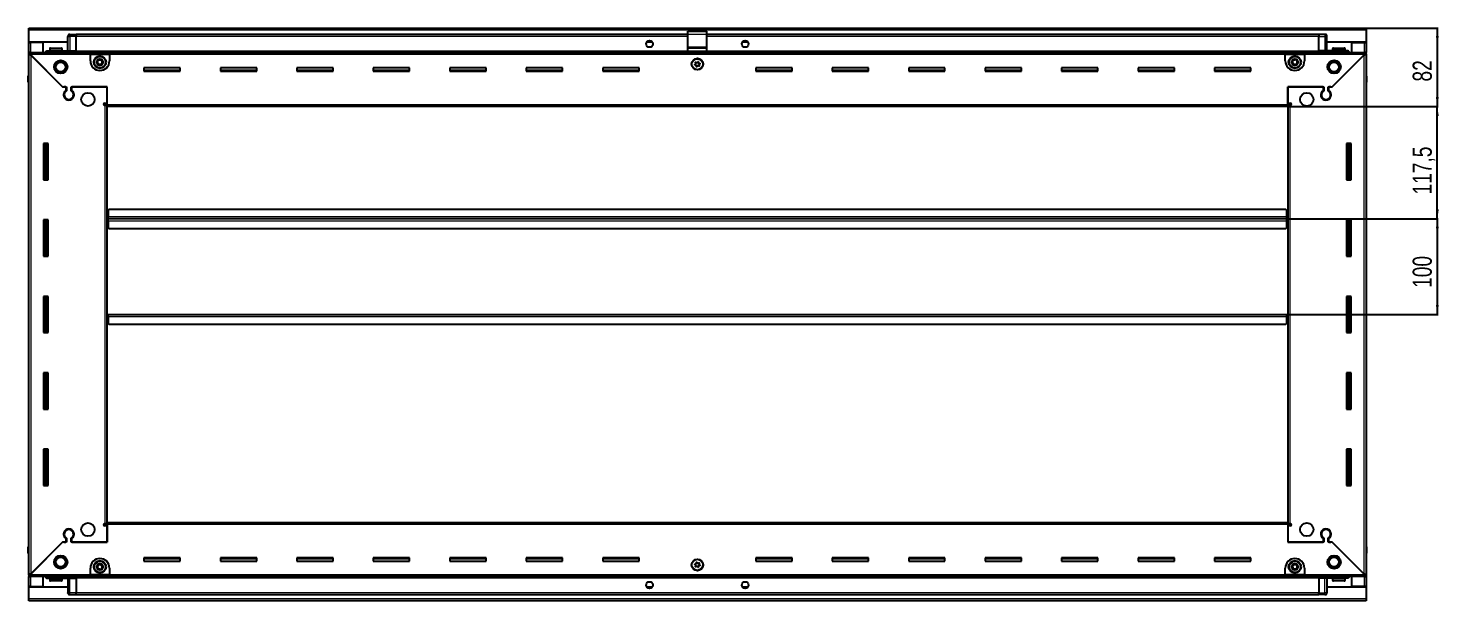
# Model space of a CAD drawing. Header units: millimetres. Extents: x 1256 to 6817, y -1275 to 1911.
# Drawn here: x 5342 to 6817, y 1148 to 1747 of the extents above; entities that cross this region are included whole.
import ezdxf

# ---------------------------------------------------------------- set-up
doc = ezdxf.new("R2010")
doc.units = ezdxf.units.MM
doc.layers.add('FORMAT', color=7, linetype='Continuous')
doc.styles.add('SLDTEXTSTYLE0', font='TXT', dxfattribs={"width": 0.75})
doc.dimstyles.new('SLDDIMSTYLE0', dxfattribs={"dimtxt": 20, "dimasz": 10, "dimexe": 0, "dimexo": 0.0625, "dimgap": 5, "dimtad": 2, "dimdec": 1, "dimrnd": 1e-09, "dimzin": 12, "dimdsep": 46, "dimtxsty": 'SLDTEXTSTYLE0', "dimsah": 1, "dimcen": 0.09, "dimadec": 0, "dimazin": 3, "dimtfac": 1, "dimtofl": 0, "dimtmove": 0, "dimatfit": 3, "dimfxl": 0, "dimfrac": 2, "dimtolj": 1, "dimtzin": 12, "dimarcsym": 0})

# ---------------------------------------------------------------- blocks, each defined once
blk = doc.blocks.new('_D_6')
at = {"layer": 'FORMAT'}
for p, q in [((6741.2, 1746.6), (6816.7, 1746.6)), ((6815.7, 1746.6), (6815.7, 1664.6)), ((6659.2, 1664.6), (6816.7, 1664.6))]:
    blk.add_line(p, q, dxfattribs=at)
for points in [[(6815.7, 1746.6), (6814.2, 1736.6), (6817.2, 1736.6)], [(6815.7, 1664.6), (6817.2, 1674.6), (6814.2, 1674.6)]]:
    blk.add_solid(points, dxfattribs=at)
at = {"layer": 'FORMAT', "insert": (6789.9, 1690.8), "char_height": 20, "attachment_point": 1, "rotation": 90, "style": 'SLDTEXTSTYLE0'}
blk.add_mtext('82', dxfattribs=at)
blk = doc.blocks.new('_D_7')
at = {"layer": 'FORMAT'}
for p, q in [((6659.2, 1664.6), (6816.7, 1664.6)), ((6815.7, 1547.1), (6815.7, 1664.6)), ((6658.2, 1547.1), (6816.7, 1547.1))]:
    blk.add_line(p, q, dxfattribs=at)
for points in [[(6815.7, 1664.6), (6814.2, 1654.6), (6817.2, 1654.6)], [(6815.7, 1547.1), (6817.2, 1557.1), (6814.2, 1557.1)]]:
    blk.add_solid(points, dxfattribs=at)
at = {"layer": 'FORMAT', "insert": (6789.9, 1572.6), "char_height": 20, "attachment_point": 1, "rotation": 90, "style": 'SLDTEXTSTYLE0'}
blk.add_mtext('117,5', dxfattribs=at)
blk = doc.blocks.new('_D_8')
at = {"layer": 'FORMAT'}
for p, q in [((6658.2, 1547.1), (6816.7, 1547.1)), ((6815.7, 1547.1), (6815.7, 1447.1)), ((6658.2, 1447.1), (6816.7, 1447.1))]:
    blk.add_line(p, q, dxfattribs=at)
for points in [[(6815.7, 1547.1), (6814.2, 1537.1), (6817.2, 1537.1)], [(6815.7, 1447.1), (6817.2, 1457.1), (6814.2, 1457.1)]]:
    blk.add_solid(points, dxfattribs=at)
at = {"layer": 'FORMAT', "insert": (6789.9, 1474.9), "char_height": 20, "attachment_point": 1, "rotation": 90, "style": 'SLDTEXTSTYLE0'}
blk.add_mtext('100', dxfattribs=at)

msp = doc.modelspace()

# ---------------------------------------------------------------- linework, layer by layer
at = {"color": 7, "linetype": 'Continuous', "lineweight": 25}
for p, q in [((5342.2, 1746.6), (6741.2, 1746.6)), ((5342.2, 1744.5), (5342.2, 1746.6)), ((5342.2, 1732.1), (5342.2, 1744.5)), ((6031.7, 1743.6), (6051.7, 1743.6)), ((6031.7, 1740.34), (6031.7, 1743.6)), ((6051.7, 1740.34), (6051.7, 1743.6)), ((6741.2, 1746.6), (6741.2, 1744.5)), ((6741.2, 1744.5), (6741.2, 1732.1)), ((5383.2, 1732.1), (5342.2, 1732.1)), ((5342.2, 1731.6), (5342.2, 1732.1)), ((5342.2, 1731.6), (5344.3, 1731.6)), ((5342.2, 1721.35), (5342.2, 1731.6)), ((5343.7, 1731.6), (5343.7, 1732.1)), ((5357.2, 1731.6), (5344.3, 1731.6)), ((5357.2, 1721.35), (5357.2, 1731.6)), ((5383.2, 1723.1), (5383.2, 1738.1)), ((5383.87, 1739.6), (5383.87, 1739.6)), ((5385.2, 1740.1), (5391.7, 1740.1)), ((5385.2, 1740.1), (5391.7, 1740.1)), ((5391.7, 1740.1), (5391.7, 1740.1)), ((5391.7, 1740.1), (5391.7, 1740.1)), ((5391.7, 1740.1), (5391.7, 1738.1)), ((6031.7, 1739.95), (5391.7, 1739.95)), ((5391.7, 1723.1), (5391.7, 1738.1)), ((5994.57, 1732.1), (5988.82, 1732.1)), ((6031.7, 1727.19), (6031.7, 1740.34)), ((6031.7, 1726.1), (6031.7, 1727.19)), ((6051.7, 1727.19), (6051.7, 1740.34)), ((6691.7, 1739.95), (6051.7, 1739.95)), ((6051.7, 1726.1), (6051.7, 1727.19)), ((6094.57, 1732.1), (6088.82, 1732.1)), ((6691.7, 1740.1), (6691.7, 1740.1)), ((6698.2, 1740.1), (6691.7, 1740.1)), ((6698.2, 1740.1), (6691.7, 1740.1)), ((6691.7, 1740.1), (6691.7, 1738.1)), ((6691.7, 1723.1), (6691.7, 1738.1)), ((6700.2, 1738.1), (6700.2, 1738.1)), ((6700.2, 1723.1), (6700.2, 1738.1)), ((6741.2, 1732.1), (6700.2, 1732.1)), ((6726.2, 1721.35), (6726.2, 1731.6)), ((6726.2, 1731.6), (6739.1, 1731.6)), ((6739.1, 1731.6), (6741.2, 1731.6)), ((6739.7, 1731.6), (6739.7, 1732.1)), ((6741.2, 1731.6), (6741.2, 1732.1)), ((6741.2, 1731.6), (6741.2, 1721.35)), ((5342.2, 1719.85), (5342.2, 1721.35)), ((5342.2, 1721.35), (5343.2, 1721.35)), ((5342.2, 1719.35), (5342.2, 1719.85)), ((5342.2, 1719.85), (5343.2, 1719.85)), ((5342.2, 1174.85), (5342.2, 1719.35)), ((5343.7, 1719.35), (5342.2, 1719.35)), ((5343.2, 1719.85), (5343.2, 1721.35)), ((5343.2, 1721.35), (5406.7, 1721.35)), ((5343.8, 1719.25), (5377.7, 1685.35)), ((5378.4, 1684.65), (5344.3, 1718.75)), ((5362.7, 1723.1), (5391.7, 1723.1)), ((5364.2, 1725), (5364.2, 1723.1)), ((5365, 1725.8), (5376.4, 1725.8)), ((5377.2, 1723.1), (5377.2, 1725)), ((5391.62, 1721.35), (5391.7, 1723.07)), ((5391.7, 1723.1), (5391.7, 1722.6)), ((5391.7, 1721.95), (6691.7, 1721.95)), ((5406.7, 1719.25), (5406.7, 1721.35)), ((5406.7, 1721.35), (5426.7, 1721.35)), ((5406.7, 1719.85), (5426.7, 1719.85)), ((5406.7, 1712.35), (5406.7, 1719.25)), ((5426.7, 1721.35), (5426.7, 1719.25)), ((5426.7, 1721.35), (6656.7, 1721.35)), ((5426.7, 1719.25), (5426.7, 1712.35)), ((6031.7, 1726.1), (6051.7, 1726.1)), ((6031.7, 1722.6), (6031.7, 1726.1)), ((6031.7, 1722.6), (6051.7, 1722.6)), ((6035.7, 1722.6), (6035.7, 1721.95)), ((6038.2, 1721.95), (6038.2, 1722.6)), ((6045.2, 1721.95), (6045.2, 1722.6)), ((6047.7, 1721.95), (6047.7, 1722.6)), ((6051.7, 1722.6), (6051.7, 1726.1)), ((6656.7, 1719.25), (6656.7, 1721.35)), ((6656.7, 1721.35), (6676.7, 1721.35)), ((6656.7, 1719.85), (6676.7, 1719.85)), ((6656.7, 1712.35), (6656.7, 1719.25)), ((6676.7, 1721.35), (6740.2, 1721.35)), ((6676.7, 1721.35), (6676.7, 1719.25)), ((6676.7, 1719.25), (6676.7, 1712.35)), ((6691.7, 1723.1), (6691.7, 1722.6)), ((6720.7, 1723.1), (6691.7, 1723.1)), ((6691.7, 1723.07), (6691.77, 1721.35)), ((6739.1, 1718.75), (6705, 1684.65)), ((6705.7, 1685.35), (6739.6, 1719.25)), ((6706.2, 1725), (6706.2, 1723.1)), ((6707, 1725.8), (6718.4, 1725.8)), ((6719.2, 1723.1), (6719.2, 1725)), ((6739.7, 1719.35), (6741.2, 1719.35)), ((6740.2, 1719.85), (6740.2, 1721.35)), ((6740.2, 1721.35), (6741.2, 1721.35)), ((6740.2, 1719.85), (6741.2, 1719.85)), ((6741.2, 1719.85), (6741.2, 1721.35)), ((6741.2, 1719.85), (6741.2, 1719.35)), ((6741.2, 1719.35), (6741.2, 1174.85)), ((5500.7, 1705.1), (5462.7, 1705.1)), ((5462.7, 1705.1), (5462.7, 1701.6)), ((5500.7, 1702.35), (5462.7, 1702.35)), ((5462.7, 1701.6), (5500.7, 1701.6)), ((5500.7, 1701.6), (5500.7, 1705.1)), ((5580.7, 1705.1), (5542.7, 1705.1)), ((5542.7, 1705.1), (5542.7, 1701.6)), ((5580.7, 1702.35), (5542.7, 1702.35)), ((5542.7, 1701.6), (5580.7, 1701.6)), ((5580.7, 1701.6), (5580.7, 1705.1)), ((5660.7, 1705.1), (5622.7, 1705.1)), ((5622.7, 1705.1), (5622.7, 1701.6)), ((5660.7, 1702.35), (5622.7, 1702.35)), ((5622.7, 1701.6), (5660.7, 1701.6)), ((5660.7, 1701.6), (5660.7, 1705.1)), ((5740.7, 1705.1), (5702.7, 1705.1)), ((5702.7, 1705.1), (5702.7, 1701.6)), ((5740.7, 1702.35), (5702.7, 1702.35)), ((5702.7, 1701.6), (5740.7, 1701.6)), ((5740.7, 1701.6), (5740.7, 1705.1)), ((5820.7, 1705.1), (5782.7, 1705.1)), ((5782.7, 1705.1), (5782.7, 1701.6)), ((5820.7, 1702.35), (5782.7, 1702.35)), ((5782.7, 1701.6), (5820.7, 1701.6)), ((5820.7, 1701.6), (5820.7, 1705.1)), ((5900.7, 1705.1), (5862.7, 1705.1)), ((5862.7, 1705.1), (5862.7, 1701.6)), ((5900.7, 1702.35), (5862.7, 1702.35)), ((5862.7, 1701.6), (5900.7, 1701.6)), ((5900.7, 1701.6), (5900.7, 1705.1)), ((5980.7, 1705.1), (5942.7, 1705.1)), ((5942.7, 1705.1), (5942.7, 1701.6)), ((5980.7, 1702.35), (5942.7, 1702.35)), ((5942.7, 1701.6), (5980.7, 1701.6)), ((5980.7, 1701.6), (5980.7, 1705.1)), ((6140.7, 1705.1), (6102.7, 1705.1)), ((6102.7, 1705.1), (6102.7, 1701.6)), ((6140.7, 1702.35), (6102.7, 1702.35)), ((6102.7, 1701.6), (6140.7, 1701.6)), ((6140.7, 1701.6), (6140.7, 1705.1)), ((6220.7, 1705.1), (6182.7, 1705.1)), ((6182.7, 1705.1), (6182.7, 1701.6)), ((6220.7, 1702.35), (6182.7, 1702.35)), ((6182.7, 1701.6), (6220.7, 1701.6)), ((6220.7, 1701.6), (6220.7, 1705.1)), ((6300.7, 1705.1), (6262.7, 1705.1)), ((6262.7, 1705.1), (6262.7, 1701.6)), ((6300.7, 1702.35), (6262.7, 1702.35)), ((6262.7, 1701.6), (6300.7, 1701.6)), ((6300.7, 1701.6), (6300.7, 1705.1)), ((6380.7, 1705.1), (6342.7, 1705.1)), ((6342.7, 1705.1), (6342.7, 1701.6)), ((6380.7, 1702.35), (6342.7, 1702.35)), ((6342.7, 1701.6), (6380.7, 1701.6)), ((6380.7, 1701.6), (6380.7, 1705.1)), ((6460.7, 1705.1), (6422.7, 1705.1)), ((6422.7, 1705.1), (6422.7, 1701.6)), ((6460.7, 1702.35), (6422.7, 1702.35)), ((6422.7, 1701.6), (6460.7, 1701.6)), ((6460.7, 1701.6), (6460.7, 1705.1)), ((6540.7, 1705.1), (6502.7, 1705.1)), ((6502.7, 1705.1), (6502.7, 1701.6)), ((6540.7, 1702.35), (6502.7, 1702.35)), ((6502.7, 1701.6), (6540.7, 1701.6)), ((6540.7, 1701.6), (6540.7, 1705.1)), ((6620.7, 1705.1), (6582.7, 1705.1)), ((6582.7, 1705.1), (6582.7, 1701.6)), ((6620.7, 1702.35), (6582.7, 1702.35)), ((6582.7, 1701.6), (6620.7, 1701.6)), ((6620.7, 1701.6), (6620.7, 1705.1)), ((6741.2, 1697.93), (6741.2, 1697.93)), ((5341.7, 1696.6), (5341.7, 1690.1)), ((5341.7, 1690.1), (5341.7, 1696.6)), ((5341.7, 1690.1), (5341.7, 1690.1)), ((5342.2, 1690.1), (5341.7, 1690.1)), ((5341.85, 1690.1), (5341.85, 1204.1)), ((5377.7, 1685.35), (5381.9, 1685.35)), ((5379.1, 1685.35), (5378.4, 1684.65)), ((5381.2, 1685.35), (5379.1, 1685.35)), ((5381.2, 1685.35), (5381.2, 1681.46)), ((5381.9, 1685.35), (5381.9, 1681.07)), ((5386.5, 1685.35), (5424.2, 1685.35)), ((5386.5, 1681.07), (5386.5, 1685.35)), ((5387.2, 1681.46), (5387.2, 1685.35)), ((5424.2, 1685.35), (5387.2, 1685.35)), ((5424.2, 1666.7), (5424.2, 1685.35)), ((5424.2, 1668.1), (5424.2, 1685.35)), ((6659.2, 1685.35), (6696.9, 1685.35)), ((6659.2, 1666.7), (6659.2, 1685.35)), ((6659.2, 1685.35), (6659.2, 1668.1)), ((6696.2, 1685.35), (6659.2, 1685.35)), ((6696.2, 1685.35), (6696.2, 1681.46)), ((6696.9, 1685.35), (6696.9, 1681.07)), ((6701.5, 1685.35), (6705.7, 1685.35)), ((6701.5, 1681.07), (6701.5, 1685.35)), ((6704.3, 1685.35), (6702.2, 1685.35)), ((6702.2, 1681.46), (6702.2, 1685.35)), ((6705, 1684.65), (6704.3, 1685.35)), ((6741.2, 1690.1), (6741.7, 1690.1)), ((6741.55, 1204.1), (6741.55, 1690.1)), ((6741.7, 1696.6), (6741.7, 1690.1)), ((6741.7, 1690.1), (6741.7, 1696.6)), ((6741.7, 1690.1), (6741.7, 1690.1)), ((6741.7, 1690.1), (6741.7, 1690.1)), ((5382.2, 1672.49), (5382.2, 1671.73)), ((5421.35, 1668.1), (5424.2, 1668.1)), ((6659.2, 1668.1), (6662.05, 1668.1)), ((6701.2, 1672.49), (6701.2, 1671.73)), ((5422.1, 1666.1), (5421.35, 1666.1)), ((5422.1, 1666.1), (5424.2, 1666.1)), ((5424.2, 1667.1), (5422.2, 1667.1)), ((5422.2, 1667.1), (5422.2, 1666.1)), ((5424.2, 1664.6), (5424.2, 1666.7)), ((6659.2, 1664.6), (5424.2, 1664.6)), ((5424.2, 1229.6), (5424.2, 1664.6)), ((6661.2, 1667.1), (6659.2, 1667.1)), ((6659.2, 1666.7), (6659.2, 1664.6)), ((6659.2, 1666.1), (6661.3, 1666.1)), ((6659.2, 1664.6), (6659.2, 1229.6)), ((6661.2, 1666.1), (6661.2, 1667.1)), ((6662.05, 1666.1), (6661.3, 1666.1)), ((5362.7, 1626.1), (5357.7, 1626.1)), ((5357.7, 1626.1), (5357.7, 1588.1)), ((5359.85, 1588.1), (5359.85, 1626.1)), ((5361.64, 1588.1), (5361.64, 1626.1)), ((5361.67, 1588.1), (5361.67, 1626.1)), ((5362.7, 1588.1), (5362.7, 1626.1)), ((6720.7, 1626.1), (6720.7, 1588.1)), ((6725.7, 1626.1), (6720.7, 1626.1)), ((6721.72, 1626.1), (6721.72, 1588.1)), ((6721.75, 1626.1), (6721.75, 1588.1)), ((6723.55, 1626.1), (6723.55, 1588.1)), ((6725.7, 1588.1), (6725.7, 1626.1)), ((5357.7, 1588.1), (5362.7, 1588.1)), ((6720.7, 1588.1), (6725.7, 1588.1)), ((5425.2, 1549.95), (5424.95, 1549.95)), ((5424.95, 1549.95), (5424.95, 1547.1)), ((5426.2, 1557.1), (5425.2, 1556.1)), ((5425.2, 1556.1), (5425.2, 1549.2)), ((6657.2, 1557.1), (5426.2, 1557.1)), ((6658.2, 1556.1), (6657.2, 1557.1)), ((6658.2, 1549.2), (6658.2, 1556.1)), ((6658.45, 1549.95), (6658.2, 1549.95)), ((6658.45, 1547.1), (6658.45, 1549.95)), ((5362.7, 1546.1), (5357.7, 1546.1)), ((5357.7, 1546.1), (5357.7, 1508.1)), ((5359.85, 1508.1), (5359.85, 1546.1)), ((5361.64, 1508.1), (5361.64, 1546.1)), ((5361.67, 1508.1), (5361.67, 1546.1)), ((5362.7, 1508.1), (5362.7, 1546.1)), ((5424.95, 1547.1), (5424.2, 1547.1)), ((5424.95, 1547.1), (5424.95, 1544.25)), ((5424.95, 1544.25), (5425.2, 1544.25)), ((5425.2, 1547.1), (5425.2, 1549.2)), ((5425.2, 1545), (5425.2, 1547.1)), ((6658.2, 1547.1), (5425.2, 1547.1)), ((5425.2, 1545), (5425.2, 1538.1)), ((5425.2, 1538.1), (5426.2, 1537.1)), ((5426.2, 1537.1), (6657.2, 1537.1)), ((6657.2, 1537.1), (6658.2, 1538.1)), ((6658.2, 1549.2), (6658.2, 1547.1)), ((6658.2, 1547.1), (6658.2, 1545)), ((6658.2, 1538.1), (6658.2, 1545)), ((6658.2, 1544.25), (6658.45, 1544.25)), ((6658.45, 1544.25), (6658.45, 1547.1)), ((6659.2, 1547.1), (6658.45, 1547.1)), ((6720.7, 1546.1), (6720.7, 1508.1)), ((6725.7, 1546.1), (6720.7, 1546.1)), ((6721.72, 1546.1), (6721.72, 1508.1)), ((6721.75, 1546.1), (6721.75, 1508.1)), ((6723.55, 1546.1), (6723.55, 1508.1)), ((6725.7, 1508.1), (6725.7, 1546.1)), ((5357.7, 1508.1), (5362.7, 1508.1)), ((6720.7, 1508.1), (6725.7, 1508.1)), ((5362.7, 1466.1), (5357.7, 1466.1)), ((5357.7, 1466.1), (5357.7, 1428.1)), ((5359.85, 1428.1), (5359.85, 1466.1)), ((5361.64, 1428.1), (5361.64, 1466.1)), ((5361.67, 1428.1), (5361.67, 1466.1)), ((5362.7, 1428.1), (5362.7, 1466.1)), ((6720.7, 1466.1), (6720.7, 1428.1)), ((6725.7, 1466.1), (6720.7, 1466.1)), ((6721.72, 1466.1), (6721.72, 1428.1)), ((6721.75, 1466.1), (6721.75, 1428.1)), ((6723.55, 1466.1), (6723.55, 1428.1)), ((6725.7, 1428.1), (6725.7, 1466.1)), ((5424.2, 1447.1), (5424.95, 1447.1)), ((5424.95, 1447.1), (5424.95, 1444.25)), ((5425.2, 1445), (5425.2, 1447.1)), ((5425.2, 1447.1), (6658.2, 1447.1)), ((6658.2, 1447.1), (6658.2, 1445)), ((6658.45, 1444.25), (6658.45, 1447.1)), ((6658.45, 1447.1), (6659.2, 1447.1)), ((5424.95, 1444.25), (5425.2, 1444.25)), ((5425.2, 1445), (5425.2, 1438.1)), ((5425.2, 1438.1), (5426.2, 1437.1)), ((5426.2, 1437.1), (6657.2, 1437.1)), ((6657.2, 1437.1), (6658.2, 1438.1)), ((6658.2, 1438.1), (6658.2, 1445)), ((6658.2, 1444.25), (6658.45, 1444.25)), ((5357.7, 1428.1), (5362.7, 1428.1)), ((6720.7, 1428.1), (6725.7, 1428.1)), ((5362.7, 1386.1), (5357.7, 1386.1)), ((5357.7, 1386.1), (5357.7, 1348.1)), ((5359.85, 1348.1), (5359.85, 1386.1)), ((5361.64, 1348.1), (5361.64, 1386.1)), ((5361.67, 1348.1), (5361.67, 1386.1)), ((5362.7, 1348.1), (5362.7, 1386.1)), ((6720.7, 1386.1), (6720.7, 1348.1)), ((6725.7, 1386.1), (6720.7, 1386.1)), ((6721.72, 1386.1), (6721.72, 1348.1)), ((6721.75, 1386.1), (6721.75, 1348.1)), ((6723.55, 1386.1), (6723.55, 1348.1)), ((6725.7, 1348.1), (6725.7, 1386.1)), ((5357.7, 1348.1), (5362.7, 1348.1)), ((6720.7, 1348.1), (6725.7, 1348.1)), ((5362.7, 1306.1), (5357.7, 1306.1)), ((5357.7, 1306.1), (5357.7, 1268.1)), ((5359.85, 1268.1), (5359.85, 1306.1)), ((5361.64, 1268.1), (5361.64, 1306.1)), ((5361.67, 1268.1), (5361.67, 1306.1)), ((5362.7, 1268.1), (5362.7, 1306.1)), ((6720.7, 1306.1), (6720.7, 1268.1)), ((6725.7, 1306.1), (6720.7, 1306.1)), ((6721.72, 1306.1), (6721.72, 1268.1)), ((6721.75, 1306.1), (6721.75, 1268.1)), ((6723.55, 1306.1), (6723.55, 1268.1)), ((6725.7, 1268.1), (6725.7, 1306.1)), ((5357.7, 1268.1), (5362.7, 1268.1)), ((6720.7, 1268.1), (6725.7, 1268.1)), ((5421.35, 1228.1), (5422.1, 1228.1)), ((5424.2, 1226.1), (5421.35, 1226.1)), ((5424.2, 1228.1), (5422.1, 1228.1)), ((5422.2, 1228.1), (5422.2, 1227.1)), ((5422.2, 1227.1), (5424.2, 1227.1)), ((5424.2, 1227.5), (5424.2, 1229.6)), ((5424.2, 1229.6), (6659.2, 1229.6)), ((5424.2, 1227.5), (5424.2, 1208.85)), ((5424.2, 1208.85), (5424.2, 1226.1)), ((6659.2, 1229.6), (6659.2, 1227.5)), ((6661.3, 1228.1), (6659.2, 1228.1)), ((6659.2, 1227.5), (6659.2, 1208.85)), ((6659.2, 1227.1), (6661.2, 1227.1)), ((6659.2, 1226.1), (6659.2, 1208.85)), ((6662.05, 1226.1), (6659.2, 1226.1)), ((6661.2, 1227.1), (6661.2, 1228.1)), ((6661.3, 1228.1), (6662.05, 1228.1)), ((5381.2, 1212.74), (5381.2, 1208.85)), ((5381.9, 1213.14), (5381.9, 1208.85)), ((5382.2, 1222.48), (5382.2, 1221.72)), ((5386.5, 1208.85), (5386.5, 1213.14)), ((5387.2, 1208.85), (5387.2, 1212.74)), ((6696.2, 1212.74), (6696.2, 1208.85)), ((6696.9, 1213.14), (6696.9, 1208.85)), ((6701.2, 1222.48), (6701.2, 1221.72)), ((6701.5, 1208.85), (6701.5, 1213.14)), ((6702.2, 1208.85), (6702.2, 1212.74)), ((5341.7, 1197.6), (5341.7, 1204.1)), ((5341.7, 1204.1), (5341.7, 1204.1)), ((5341.7, 1204.1), (5341.7, 1204.1)), ((5341.7, 1204.1), (5341.7, 1197.6)), ((5342.2, 1204.1), (5341.7, 1204.1)), ((5342.2, 1196.28), (5342.2, 1196.28)), ((5377.7, 1208.85), (5343.8, 1174.95)), ((5344.3, 1175.45), (5378.4, 1209.55)), ((5381.9, 1208.85), (5377.7, 1208.85)), ((5378.4, 1209.55), (5379.1, 1208.85)), ((5379.1, 1208.85), (5381.2, 1208.85)), ((5424.2, 1208.85), (5386.5, 1208.85)), ((5387.2, 1208.85), (5424.2, 1208.85)), ((6696.9, 1208.85), (6659.2, 1208.85)), ((6659.2, 1208.85), (6696.2, 1208.85)), ((6705.7, 1208.85), (6701.5, 1208.85)), ((6702.2, 1208.85), (6704.3, 1208.85)), ((6704.3, 1208.85), (6705, 1209.55)), ((6705, 1209.55), (6739.1, 1175.45)), ((6739.6, 1174.95), (6705.7, 1208.85)), ((6741.2, 1204.1), (6741.7, 1204.1)), ((6741.7, 1204.1), (6741.7, 1204.1)), ((6741.7, 1197.6), (6741.7, 1204.1)), ((6741.7, 1204.1), (6741.7, 1197.6)), ((5406.7, 1174.95), (5406.7, 1181.85)), ((5426.7, 1181.85), (5426.7, 1174.95)), ((5500.7, 1192.6), (5462.7, 1192.6)), ((5462.7, 1192.6), (5462.7, 1189.1)), ((5462.7, 1191.85), (5500.7, 1191.85)), ((5462.7, 1189.1), (5500.7, 1189.1)), ((5500.7, 1189.1), (5500.7, 1192.6)), ((5580.7, 1192.6), (5542.7, 1192.6)), ((5542.7, 1192.6), (5542.7, 1189.1)), ((5542.7, 1191.85), (5580.7, 1191.85)), ((5542.7, 1189.1), (5580.7, 1189.1)), ((5580.7, 1189.1), (5580.7, 1192.6)), ((5660.7, 1192.6), (5622.7, 1192.6)), ((5622.7, 1192.6), (5622.7, 1189.1)), ((5622.7, 1191.85), (5660.7, 1191.85)), ((5622.7, 1189.1), (5660.7, 1189.1)), ((5660.7, 1189.1), (5660.7, 1192.6)), ((5740.7, 1192.6), (5702.7, 1192.6)), ((5702.7, 1192.6), (5702.7, 1189.1)), ((5702.7, 1191.85), (5740.7, 1191.85)), ((5702.7, 1189.1), (5740.7, 1189.1)), ((5740.7, 1189.1), (5740.7, 1192.6)), ((5820.7, 1192.6), (5782.7, 1192.6)), ((5782.7, 1192.6), (5782.7, 1189.1)), ((5782.7, 1191.85), (5820.7, 1191.85)), ((5782.7, 1189.1), (5820.7, 1189.1)), ((5820.7, 1189.1), (5820.7, 1192.6)), ((5900.7, 1192.6), (5862.7, 1192.6)), ((5862.7, 1192.6), (5862.7, 1189.1)), ((5862.7, 1191.85), (5900.7, 1191.85)), ((5862.7, 1189.1), (5900.7, 1189.1)), ((5900.7, 1189.1), (5900.7, 1192.6)), ((5980.7, 1192.6), (5942.7, 1192.6)), ((5942.7, 1192.6), (5942.7, 1189.1)), ((5942.7, 1191.85), (5980.7, 1191.85)), ((5942.7, 1189.1), (5980.7, 1189.1)), ((5980.7, 1189.1), (5980.7, 1192.6)), ((6140.7, 1192.6), (6102.7, 1192.6)), ((6102.7, 1192.6), (6102.7, 1189.1)), ((6102.7, 1191.85), (6140.7, 1191.85)), ((6102.7, 1189.1), (6140.7, 1189.1)), ((6140.7, 1189.1), (6140.7, 1192.6)), ((6220.7, 1192.6), (6182.7, 1192.6)), ((6182.7, 1192.6), (6182.7, 1189.1)), ((6182.7, 1191.85), (6220.7, 1191.85)), ((6182.7, 1189.1), (6220.7, 1189.1)), ((6220.7, 1189.1), (6220.7, 1192.6)), ((6300.7, 1192.6), (6262.7, 1192.6)), ((6262.7, 1192.6), (6262.7, 1189.1)), ((6262.7, 1191.85), (6300.7, 1191.85)), ((6262.7, 1189.1), (6300.7, 1189.1)), ((6300.7, 1189.1), (6300.7, 1192.6)), ((6380.7, 1192.6), (6342.7, 1192.6)), ((6342.7, 1192.6), (6342.7, 1189.1)), ((6342.7, 1191.85), (6380.7, 1191.85)), ((6342.7, 1189.1), (6380.7, 1189.1)), ((6380.7, 1189.1), (6380.7, 1192.6)), ((6460.7, 1192.6), (6422.7, 1192.6)), ((6422.7, 1192.6), (6422.7, 1189.1)), ((6422.7, 1191.85), (6460.7, 1191.85)), ((6422.7, 1189.1), (6460.7, 1189.1)), ((6460.7, 1189.1), (6460.7, 1192.6)), ((6540.7, 1192.6), (6502.7, 1192.6)), ((6502.7, 1192.6), (6502.7, 1189.1)), ((6502.7, 1191.85), (6540.7, 1191.85)), ((6502.7, 1189.1), (6540.7, 1189.1)), ((6540.7, 1189.1), (6540.7, 1192.6)), ((6620.7, 1192.6), (6582.7, 1192.6)), ((6582.7, 1192.6), (6582.7, 1189.1)), ((6582.7, 1191.85), (6620.7, 1191.85)), ((6582.7, 1189.1), (6620.7, 1189.1)), ((6620.7, 1189.1), (6620.7, 1192.6)), ((6656.7, 1174.95), (6656.7, 1181.85)), ((6676.7, 1181.85), (6676.7, 1174.95)), ((5342.2, 1174.35), (5342.2, 1174.85)), ((5343.7, 1174.85), (5342.2, 1174.85)), ((5342.2, 1174.35), (5342.2, 1172.85)), ((5343.2, 1174.35), (5342.2, 1174.35)), ((5342.2, 1162.6), (5342.2, 1172.85)), ((5343.2, 1172.85), (5342.2, 1172.85)), ((5343.2, 1174.35), (5343.2, 1172.85)), ((5406.7, 1172.85), (5343.2, 1172.85)), ((5357.2, 1162.6), (5357.2, 1172.85)), ((5362.7, 1171.1), (5391.7, 1171.1)), ((5364.2, 1171.1), (5364.2, 1169.2)), ((5368.77, 1168.4), (5365, 1168.4)), ((5376.4, 1168.4), (5368.77, 1168.4)), ((5377.2, 1169.2), (5377.2, 1171.1)), ((5383.2, 1171.1), (5383.2, 1156.1)), ((5391.7, 1171.14), (5391.62, 1172.85)), ((6691.7, 1172.25), (5391.7, 1172.25)), ((5391.7, 1171.1), (5391.7, 1171.6)), ((5391.7, 1171.1), (5391.7, 1156.1)), ((5406.7, 1172.85), (5406.7, 1174.95)), ((5426.7, 1174.35), (5406.7, 1174.35)), ((5426.7, 1172.85), (5406.7, 1172.85)), ((5426.7, 1174.95), (5426.7, 1172.85)), ((6656.7, 1172.85), (5426.7, 1172.85)), ((6656.7, 1172.85), (6656.7, 1174.95)), ((6676.7, 1174.35), (6656.7, 1174.35)), ((6676.7, 1172.85), (6656.7, 1172.85)), ((6676.7, 1174.95), (6676.7, 1172.85)), ((6740.2, 1172.85), (6676.7, 1172.85)), ((6691.77, 1172.85), (6691.7, 1171.14)), ((6691.7, 1171.1), (6691.7, 1171.6)), ((6720.7, 1171.1), (6691.7, 1171.1)), ((6691.7, 1171.1), (6691.7, 1156.1)), ((6700.2, 1171.1), (6700.2, 1156.1)), ((6706.2, 1171.1), (6706.2, 1169.2)), ((6713.99, 1168.4), (6707, 1168.4)), ((6718.4, 1168.4), (6713.99, 1168.4)), ((6719.2, 1169.2), (6719.2, 1171.1)), ((6726.2, 1162.6), (6726.2, 1172.85)), ((6739.7, 1174.85), (6741.2, 1174.85)), ((6740.2, 1174.35), (6740.2, 1172.85)), ((6741.2, 1174.35), (6740.2, 1174.35)), ((6741.2, 1172.85), (6740.2, 1172.85)), ((6741.2, 1174.85), (6741.2, 1174.35)), ((6741.2, 1174.35), (6741.2, 1172.85)), ((6741.2, 1172.85), (6741.2, 1162.6)), ((5344.3, 1162.6), (5342.2, 1162.6)), ((5342.2, 1162.1), (5342.2, 1162.6)), ((5342.2, 1162.1), (5383.2, 1162.1)), ((5342.2, 1149.7), (5342.2, 1162.1)), ((5343.7, 1162.1), (5343.7, 1162.6)), ((5344.3, 1162.6), (5357.2, 1162.6)), ((5383.2, 1156.1), (5383.2, 1156.1)), ((5385.2, 1154.1), (5391.7, 1154.1)), ((5385.2, 1154.1), (5391.7, 1154.1)), ((5391.7, 1154.1), (5391.7, 1156.1)), ((5391.7, 1154.25), (6691.7, 1154.25)), ((5391.7, 1154.1), (5391.7, 1154.1)), ((5988.82, 1162.1), (5994.57, 1162.1)), ((6088.82, 1162.1), (6094.57, 1162.1)), ((6691.7, 1154.1), (6691.7, 1156.1)), ((6698.2, 1154.1), (6691.7, 1154.1)), ((6691.7, 1154.1), (6691.7, 1154.1)), ((6691.7, 1154.1), (6691.7, 1154.1)), ((6698.2, 1154.1), (6691.7, 1154.1)), ((6699.52, 1154.6), (6699.52, 1154.6)), ((6700.2, 1162.1), (6741.2, 1162.1)), ((6739.1, 1162.6), (6726.2, 1162.6)), ((6741.2, 1162.6), (6739.1, 1162.6)), ((6739.7, 1162.1), (6739.7, 1162.6)), ((6741.2, 1162.1), (6741.2, 1162.6)), ((6741.2, 1162.1), (6741.2, 1149.7)), ((5342.2, 1147.6), (5342.2, 1149.7)), ((6741.2, 1147.6), (5342.2, 1147.6)), ((6741.2, 1149.7), (6741.2, 1147.6))]:
    msp.add_line(p, q, dxfattribs=at)
at = {"color": 8, "linetype": 'Continuous', "lineweight": 18}
for p, q in [((6741.2, 1744.5), (5342.2, 1744.5)), ((5344.3, 1731.6), (5344.3, 1732.1)), ((5344.3, 1721.35), (5344.3, 1731.6)), ((5383.2, 1738.1), (5385.2, 1738.1)), ((5385.2, 1740.1), (5385.2, 1738.1)), ((5385.2, 1738.1), (5385.2, 1723.1)), ((5391.7, 1738.1), (5385.2, 1738.1)), ((6031.7, 1737.95), (5391.7, 1737.95)), ((6031.7, 1740.34), (6051.7, 1740.34)), ((6031.7, 1727.19), (6051.7, 1727.19)), ((6691.7, 1737.95), (6051.7, 1737.95)), ((6691.7, 1738.1), (6698.2, 1738.1)), ((6698.2, 1740.1), (6698.2, 1738.1)), ((6700.2, 1738.1), (6698.2, 1738.1)), ((6698.2, 1738.1), (6698.2, 1723.1)), ((6739.1, 1732.1), (6739.1, 1731.6)), ((6739.1, 1731.6), (6739.1, 1721.35)), ((5406.7, 1719.25), (5343.8, 1719.25)), ((5344.3, 1718.75), (5344.3, 1175.45)), ((5364.2, 1725), (5377.2, 1725)), ((6031.7, 1722.6), (5391.7, 1722.6)), ((6691.7, 1721.37), (5391.7, 1721.37)), ((5406.7, 1719.25), (5426.7, 1719.25)), ((6656.7, 1719.25), (5426.7, 1719.25)), ((6037.7, 1721.95), (6037.7, 1722.6)), ((6045.7, 1721.95), (6045.7, 1722.6)), ((6691.7, 1722.6), (6051.7, 1722.6)), ((6656.7, 1719.25), (6676.7, 1719.25)), ((6739.6, 1719.25), (6676.7, 1719.25)), ((6706.2, 1725), (6719.2, 1725)), ((6739.1, 1175.45), (6739.1, 1718.75)), ((5342.2, 1696.6), (5341.7, 1696.6)), ((6741.2, 1696.6), (6741.7, 1696.6)), ((5422.1, 1228.1), (5422.1, 1666.1)), ((5424.2, 1666.7), (6659.2, 1666.7)), ((6661.3, 1666.1), (6661.3, 1228.1)), ((5359.2, 1626.1), (5359.2, 1588.1)), ((5360.43, 1626.1), (5360.43, 1588.1)), ((6722.96, 1588.1), (6722.96, 1626.1)), ((6724.2, 1588.1), (6724.2, 1626.1)), ((5359.2, 1546.1), (5359.2, 1508.1)), ((5360.43, 1546.1), (5360.43, 1508.1)), ((6658.2, 1549.2), (5425.2, 1549.2)), ((5425.2, 1545), (6658.2, 1545)), ((6722.96, 1508.1), (6722.96, 1546.1)), ((6724.2, 1508.1), (6724.2, 1546.1)), ((5359.2, 1466.1), (5359.2, 1428.1)), ((5360.43, 1466.1), (5360.43, 1428.1)), ((6722.96, 1428.1), (6722.96, 1466.1)), ((6724.2, 1428.1), (6724.2, 1466.1)), ((5425.2, 1445), (6658.2, 1445)), ((5359.2, 1386.1), (5359.2, 1348.1)), ((5360.43, 1386.1), (5360.43, 1348.1)), ((6722.96, 1348.1), (6722.96, 1386.1)), ((6724.2, 1348.1), (6724.2, 1386.1)), ((5359.2, 1306.1), (5359.2, 1268.1)), ((5360.43, 1306.1), (5360.43, 1268.1)), ((6722.96, 1268.1), (6722.96, 1306.1)), ((6724.2, 1268.1), (6724.2, 1306.1)), ((6659.2, 1227.5), (5424.2, 1227.5)), ((5342.2, 1197.6), (5341.7, 1197.6)), ((6741.2, 1197.6), (6741.7, 1197.6)), ((5343.8, 1174.95), (5406.7, 1174.95)), ((5344.3, 1162.6), (5344.3, 1172.85)), ((5368.5, 1169.2), (5364.2, 1169.2)), ((5377.2, 1169.2), (5368.5, 1169.2)), ((5385.2, 1156.1), (5385.2, 1171.1)), ((5391.7, 1172.84), (6691.7, 1172.84)), ((5391.7, 1171.6), (6691.7, 1171.6)), ((5426.7, 1174.95), (5406.7, 1174.95)), ((5426.7, 1174.95), (6656.7, 1174.95)), ((6676.7, 1174.95), (6656.7, 1174.95)), ((6676.7, 1174.95), (6739.6, 1174.95)), ((6698.2, 1156.1), (6698.2, 1171.1)), ((6714.17, 1169.2), (6706.2, 1169.2)), ((6719.2, 1169.2), (6714.17, 1169.2)), ((6739.1, 1172.85), (6739.1, 1162.6)), ((5344.3, 1162.1), (5344.3, 1162.6)), ((5383.2, 1156.1), (5385.2, 1156.1)), ((5385.2, 1154.1), (5385.2, 1156.1)), ((5391.7, 1156.1), (5385.2, 1156.1)), ((5391.7, 1156.25), (6691.7, 1156.25)), ((6691.7, 1156.1), (6698.2, 1156.1)), ((6700.2, 1156.1), (6698.2, 1156.1)), ((6698.2, 1154.1), (6698.2, 1156.1)), ((6739.1, 1162.6), (6739.1, 1162.1)), ((6741.2, 1149.7), (5342.2, 1149.7))]:
    msp.add_line(p, q, dxfattribs=at)
at = {"color": 7, "linetype": 'Continuous', "lineweight": 25, "flags": 128}
msp.add_lwpolyline([(5383.34, 1155.35), (5383.24, 1155.71), (5383.2, 1156.1)], dxfattribs=at)
at = {"color": 7, "linetype": 'Continuous', "lineweight": 25}
for centre, radius in [((5991.7, 1730.1), 3.5), ((6091.7, 1730.1), 3.5), ((5375.7, 1706.1), 7), ((5375.7, 1706.1), 6.03), ((5416.7, 1711.1), 6.5), ((5416.7, 1711.1), 3.46), ((6041.7, 1709.1), 6), ((6041.7, 1708.95), 5.79), ((6666.7, 1711.1), 6.5), ((6666.7, 1711.1), 3.46), ((6707.7, 1706.1), 7), ((6707.7, 1706.1), 6.02), ((5375.7, 1706.1), 5.1), ((6041.7, 1708.95), 1.85), ((6707.7, 1706.1), 5.1), ((5404.2, 1672.1), 7), ((6679.2, 1672.1), 7), ((5404.2, 1222.1), 7), ((6679.2, 1222.1), 7), ((5375.7, 1188.1), 7), ((5375.7, 1188.1), 6.02), ((5375.7, 1188.1), 5.1), ((5416.7, 1183.1), 6.5), ((5416.7, 1183.1), 3.46), ((6041.7, 1185.1), 6), ((6041.7, 1185.25), 5.79), ((6041.7, 1185.25), 1.85), ((6666.7, 1183.1), 6.5), ((6666.7, 1183.1), 3.46), ((6707.7, 1188.1), 7), ((6707.7, 1188.1), 6.02), ((6707.7, 1188.1), 5.1), ((5991.7, 1164.1), 3.5), ((6091.7, 1164.1), 3.5)]:
    msp.add_circle(centre, radius, dxfattribs=at)
at = {"color": 8, "linetype": 'Continuous', "lineweight": 18}
for centre in [(5416.7, 1711.1), (6666.7, 1711.1), (5416.7, 1183.1), (6666.7, 1183.1)]:
    msp.add_circle(centre, 5.7, dxfattribs=at)
at = {"color": 7, "linetype": 'Continuous', "lineweight": 25}
for centre, radius, start, end in [((5385.2, 1738.1), 2, 90, 180), ((6698.2, 1738.1), 2, 0, 90), ((6698.2, 1738.1), 2, 0, 90), ((5365, 1725), 0.8, 90, 180), ((5376.4, 1725), 0.8, 0, 90), ((5383, 1723.3), 0.2, 270, 0), ((5416.7, 1712.35), 10, 180, 270), ((5416.7, 1711.1), 2.5, 134.01559, 194.01559), ((5416.7, 1711.1), 2.5, 74.01559, 134.01559), ((5416.7, 1712.35), 10, 270, 0), ((5416.7, 1711.1), 2.5, 14.01559, 74.01559), ((5416.7, 1711.1), 2.5, 314.01559, 14.01559), ((6666.7, 1712.35), 10, 180, 270), ((6666.7, 1711.1), 2.5, 160.11158, 220.11158), ((6666.7, 1711.1), 2.5, 100.11158, 160.11158), ((6666.7, 1711.1), 2.5, 40.11158, 100.11158), ((6666.7, 1712.35), 10, 270, 0), ((6666.7, 1711.1), 2.5, 340.11158, 40.11158), ((6700.4, 1723.3), 0.2, 180, 270), ((6707, 1725), 0.8, 90, 180), ((6718.4, 1725), 0.8, 0, 90), ((5343.7, 1696.6), 2, 138.57492, 180), ((5343.7, 1696.6), 2, 138.59038, 180), ((5416.7, 1711.1), 2.5, 194.01559, 254.01559), ((5416.7, 1711.1), 2.5, 254.01559, 314.01559), ((6666.7, 1711.1), 2.5, 220.11158, 280.11158), ((6666.7, 1711.1), 2.5, 280.11158, 340.11158), ((6739.7, 1696.6), 2, 0, 41.39416), ((5384.2, 1676.85), 5.5, 123.05573, 56.94427), ((5384.2, 1676.85), 4.8, 118.63099, 61.36901), ((5421.35, 1667.1), 1, 90, 270), ((6662.05, 1667.1), 1, 270, 90), ((6699.2, 1676.85), 5.5, 123.05573, 56.94427), ((6699.2, 1676.85), 4.8, 118.63099, 61.36901), ((5421.35, 1227.1), 1, 90, 270), ((6662.05, 1227.1), 1, 270, 90), ((5384.2, 1217.35), 5.5, 303.05573, 236.94427), ((5384.2, 1217.35), 4.8, 298.63099, 241.36901), ((6699.2, 1217.35), 5.5, 303.05573, 236.94427), ((6699.2, 1217.35), 4.8, 298.63099, 241.36901), ((5343.7, 1197.6), 2, 180, 198.58003), ((5343.7, 1197.6), 2, 180, 221.39416), ((5343.7, 1197.6), 2, 213.94202, 221.40962), ((6739.7, 1197.6), 2, 318.57492, 0), ((6739.7, 1197.6), 2, 318.59038, 0), ((5416.7, 1181.85), 10, 90, 180), ((5416.7, 1183.1), 2.5, 127.47401, 187.47401), ((5416.7, 1183.1), 2.5, 187.47401, 247.47401), ((5416.7, 1183.1), 2.5, 67.47401, 127.47401), ((5416.7, 1183.1), 2.5, 247.47401, 307.47401), ((5416.7, 1181.85), 10, 0, 90), ((5416.7, 1183.1), 2.5, 7.47401, 67.47401), ((5416.7, 1183.1), 2.5, 307.47401, 7.47401), ((6666.7, 1181.85), 10, 90, 180), ((6666.7, 1183.1), 2.5, 147.04236, 207.04236), ((6666.7, 1183.1), 2.5, 207.04236, 267.04236), ((6666.7, 1183.1), 2.5, 87.04236, 147.04236), ((6666.7, 1183.1), 2.5, 267.04236, 327.04236), ((6666.7, 1181.85), 10, 0, 90), ((6666.7, 1183.1), 2.5, 27.04236, 87.04236), ((6666.7, 1183.1), 2.5, 327.04236, 27.04236), ((5365, 1169.2), 0.8, 180, 270), ((5376.4, 1169.2), 0.8, 270, 360), ((5383, 1170.9), 0.2, 0, 90), ((6700.4, 1170.9), 0.2, 90, 180), ((6707, 1169.2), 0.8, 180, 270), ((6718.4, 1169.2), 0.8, 270, 0), ((5385.2, 1156.1), 2, 180, 270), ((6698.2, 1156.1), 2, 270, 0), ((6698.2, 1156.1), 2, 270, 288.58003), ((6698.2, 1156.1), 2, 303.94202, 311.40962)]:
    msp.add_arc(centre, radius, start, end, dxfattribs=at)
for points, knots in [([(5342.2, 1719.35), (5342.22, 1719.31), (5342.28, 1719.22), (5342.67, 1719.09), (5343.23, 1718.95), (5343.81, 1718.84), (5344.17, 1718.78), (5344.3, 1718.75)], [0, 0, 0, 0, 0.2302553, 0.4485219, 0.6667858, 0.8850496, 1, 1, 1, 1]), ([(5343.8, 1719.25), (5343.75, 1719.51), (5343.66, 1720), (5343.53, 1720.64), (5343.4, 1721.11), (5343.29, 1721.33), (5343.22, 1721.35), (5343.2, 1721.35)], [0, 0, 0, 0, 0.2302553, 0.4485219, 0.6667858, 0.8850496, 1, 1, 1, 1]), ([(5359.48, 1721.35), (5359.6, 1721.55), (5359.99, 1722.2), (5361.14, 1722.91), (5362.18, 1723.04), (5362.7, 1723.1)], [0, 0, 0, 0, 0.1822499, 0.5911249, 1, 1, 1, 1]), ([(5391.7, 1723.1), (5391.7, 1723.07), (5391.7, 1722.99), (5391.7, 1722.37), (5391.7, 1721.81), (5391.7, 1721.44), (5391.7, 1721.43)], [0, 0, 0, 0, 0.3302662, 0.6605324, 0.9907986, 1, 1, 1, 1]), ([(5413.92, 1711.9), (5414.29, 1712.26), (5414.99, 1712.93), (5415.68, 1713.59), (5416, 1713.91)], [0, 0, 0, 0, 0.5346859, 1, 1, 1, 1]), ([(5414.62, 1709.1), (5414.54, 1709.43), (5414.34, 1710.23), (5414.1, 1711.2), (5413.95, 1711.78), (5413.92, 1711.9)], [0, 0, 0, 0, 0.3629006, 0.8668753, 1, 1, 1, 1]), ([(5416, 1713.91), (5416.49, 1713.76), (5417.42, 1713.5), (5418.34, 1713.23), (5418.77, 1713.11)], [0, 0, 0, 0, 0.53468586, 1, 1, 1, 1]), ([(5418.77, 1713.11), (5418.8, 1712.99), (5418.95, 1712.41), (5419.19, 1711.44), (5419.39, 1710.64), (5419.47, 1710.31)], [0, 0, 0, 0, 0.1331247, 0.6370994, 1, 1, 1, 1]), ([(6039.81, 1711.03), (6039.8, 1711.02), (6039.79, 1710.99), (6039.78, 1710.94), (6039.79, 1710.79), (6039.89, 1710.42), (6040.03, 1709.89), (6039.86, 1709.28), (6039.5, 1708.91), (6039.2, 1708.66), (6039.02, 1708.5), (6038.97, 1708.42), (6038.96, 1708.38), (6038.96, 1708.35), (6038.98, 1708.32), (6039.03, 1708.27), (6039.28, 1708.18), (6039.74, 1708.07), (6040.38, 1707.76), (6040.64, 1707.09), (6040.69, 1706.62), (6040.77, 1706.36), (6040.81, 1706.31), (6040.84, 1706.29), (6040.87, 1706.28), (6040.9, 1706.29), (6040.94, 1706.3), (6041.01, 1706.35), (6041.18, 1706.5), (6041.45, 1706.77), (6041.85, 1707.09), (6042.48, 1707.2), (6042.99, 1707.01), (6043.35, 1706.88), (6043.5, 1706.86), (6043.56, 1706.87), (6043.59, 1706.88), (6043.61, 1706.92), (6043.62, 1706.97), (6043.6, 1707.12), (6043.51, 1707.49), (6043.37, 1708.01), (6043.54, 1708.62), (6043.89, 1709), (6044.2, 1709.25), (6044.37, 1709.41), (6044.42, 1709.49), (6044.44, 1709.53), (6044.43, 1709.56), (6044.41, 1709.59), (6044.36, 1709.63), (6044.11, 1709.73), (6043.65, 1709.84), (6043.01, 1710.15), (6042.76, 1710.81), (6042.7, 1711.29), (6042.62, 1711.54), (6042.58, 1711.6), (6042.56, 1711.62), (6042.53, 1711.63), (6042.49, 1711.62), (6042.45, 1711.6), (6042.38, 1711.56), (6042.21, 1711.41), (6041.94, 1711.14), (6041.54, 1710.82), (6040.92, 1710.71), (6040.41, 1710.89), (6040.04, 1711.03), (6039.89, 1711.05), (6039.84, 1711.04), (6039.82, 1711.03), (6039.81, 1711.03)], [0, 0, 0, 0, 0.00200873, 0.00442003, 0.00936469, 0.02552819, 0.06770529, 0.09578618, 0.12464563, 0.1503415, 0.16051935, 0.16339425, 0.16569651, 0.16724481, 0.16887414, 0.1707699, 0.17860577, 0.21199411, 0.24999446, 0.2879948, 0.32138314, 0.32921901, 0.33111477, 0.3327441, 0.3342924, 0.33621663, 0.33853534, 0.3413178, 0.34966197, 0.37535784, 0.40421729, 0.43229818, 0.47447528, 0.49063878, 0.4966691, 0.49844005, 0.5, 0.50200873, 0.50442003, 0.50936469, 0.52552819, 0.56770529, 0.59578618, 0.62464563, 0.6503415, 0.66051935, 0.66339425, 0.66569651, 0.66724481, 0.66887414, 0.6707699, 0.67860577, 0.71199411, 0.74999446, 0.7879948, 0.82138314, 0.82921901, 0.83111477, 0.8327441, 0.8342924, 0.83621663, 0.83853534, 0.8413178, 0.84966197, 0.87535784, 0.90421729, 0.93229818, 0.97447528, 0.99063878, 0.9966691, 0.99844005, 1, 1, 1, 1]), ([(6663.85, 1710.6), (6663.9, 1710.72), (6664.1, 1711.28), (6664.44, 1712.21), (6664.72, 1712.99), (6664.84, 1713.31)], [0, 0, 0, 0, 0.1331247, 0.6370994, 1, 1, 1, 1]), ([(6664.84, 1713.31), (6665.34, 1713.4), (6666.29, 1713.57), (6667.24, 1713.74), (6667.68, 1713.82)], [0, 0, 0, 0, 0.5346859, 1, 1, 1, 1]), ([(6667.68, 1713.82), (6668.01, 1713.42), (6668.63, 1712.69), (6669.25, 1711.95), (6669.54, 1711.61)], [0, 0, 0, 0, 0.5346859, 1, 1, 1, 1]), ([(6691.7, 1723.1), (6691.7, 1723.07), (6691.7, 1722.99), (6691.7, 1722.37), (6691.7, 1721.81), (6691.7, 1721.44), (6691.7, 1721.43)], [0, 0, 0, 0, 0.3302662, 0.6605324, 0.9907986, 1, 1, 1, 1]), ([(6723.91, 1721.35), (6723.79, 1721.55), (6723.4, 1722.2), (6722.25, 1722.91), (6721.21, 1723.04), (6720.7, 1723.1)], [0, 0, 0, 0, 0.18224985, 0.59112493, 1, 1, 1, 1]), ([(6739.1, 1718.75), (6739.35, 1718.8), (6739.84, 1718.89), (6740.49, 1719.02), (6740.95, 1719.15), (6741.17, 1719.27), (6741.19, 1719.33), (6741.2, 1719.35)], [0, 0, 0, 0, 0.2302553, 0.4485219, 0.6667858, 0.8850496, 1, 1, 1, 1]), ([(6740.2, 1721.35), (6740.15, 1721.33), (6740.06, 1721.28), (6739.93, 1720.88), (6739.8, 1720.32), (6739.69, 1719.75), (6739.62, 1719.38), (6739.6, 1719.25)], [0, 0, 0, 0, 0.23025534, 0.4485219, 0.6667858, 0.88504963, 1, 1, 1, 1]), ([(5417.4, 1708.3), (5416.9, 1708.45), (5415.97, 1708.71), (5415.05, 1708.98), (5414.62, 1709.1)], [0, 0, 0, 0, 0.5346859, 1, 1, 1, 1]), ([(5419.47, 1710.31), (5419.1, 1709.95), (5418.41, 1709.28), (5417.72, 1708.61), (5417.4, 1708.3)], [0, 0, 0, 0, 0.5346859, 1, 1, 1, 1]), ([(6665.71, 1708.39), (6665.38, 1708.78), (6664.76, 1709.52), (6664.14, 1710.26), (6663.85, 1710.6)], [0, 0, 0, 0, 0.5346859, 1, 1, 1, 1]), ([(6668.56, 1708.9), (6668.05, 1708.81), (6667.1, 1708.64), (6666.15, 1708.47), (6665.71, 1708.39)], [0, 0, 0, 0, 0.5346859, 1, 1, 1, 1]), ([(6669.54, 1711.61), (6669.42, 1711.29), (6669.14, 1710.51), (6668.8, 1709.58), (6668.6, 1709.01), (6668.56, 1708.9)], [0, 0, 0, 0, 0.3629006, 0.8668753, 1, 1, 1, 1]), ([(5414.03, 1184.21), (5414.13, 1184.29), (5414.6, 1184.65), (5415.39, 1185.26), (5416.05, 1185.76), (5416.32, 1185.97)], [0, 0, 0, 0, 0.1331247, 0.6370994, 1, 1, 1, 1]), ([(5414.41, 1181.35), (5414.34, 1181.86), (5414.21, 1182.82), (5414.09, 1183.77), (5414.03, 1184.21)], [0, 0, 0, 0, 0.5346859, 1, 1, 1, 1]), ([(5417.07, 1180.24), (5416.6, 1180.44), (5415.7, 1180.81), (5414.82, 1181.18), (5414.41, 1181.35)], [0, 0, 0, 0, 0.5346859, 1, 1, 1, 1]), ([(5416.32, 1185.97), (5416.8, 1185.77), (5417.69, 1185.4), (5418.58, 1185.03), (5418.99, 1184.86)], [0, 0, 0, 0, 0.5346859, 1, 1, 1, 1]), ([(5419.36, 1182), (5419.09, 1181.79), (5418.44, 1181.29), (5417.65, 1180.68), (5417.17, 1180.32), (5417.07, 1180.24)], [0, 0, 0, 0, 0.36290056, 0.86687533, 1, 1, 1, 1]), ([(5418.99, 1184.86), (5419.05, 1184.35), (5419.18, 1183.39), (5419.31, 1182.44), (5419.36, 1182)], [0, 0, 0, 0, 0.5346859, 1, 1, 1, 1]), ([(6039.81, 1183.18), (6039.82, 1183.18), (6039.85, 1183.16), (6039.9, 1183.16), (6040.05, 1183.18), (6040.41, 1183.32), (6040.92, 1183.5), (6041.54, 1183.39), (6041.94, 1183.07), (6042.22, 1182.79), (6042.4, 1182.63), (6042.48, 1182.59), (6042.52, 1182.58), (6042.56, 1182.59), (6042.58, 1182.61), (6042.62, 1182.66), (6042.7, 1182.92), (6042.76, 1183.39), (6043.01, 1184.06), (6043.65, 1184.37), (6044.11, 1184.48), (6044.36, 1184.57), (6044.41, 1184.62), (6044.43, 1184.65), (6044.44, 1184.68), (6044.43, 1184.71), (6044.41, 1184.75), (6044.35, 1184.82), (6044.19, 1184.97), (6043.89, 1185.21), (6043.54, 1185.58), (6043.37, 1186.19), (6043.51, 1186.72), (6043.6, 1187.1), (6043.62, 1187.25), (6043.6, 1187.3), (6043.58, 1187.33), (6043.55, 1187.35), (6043.49, 1187.35), (6043.35, 1187.33), (6042.98, 1187.19), (6042.48, 1187.01), (6041.85, 1187.12), (6041.45, 1187.44), (6041.17, 1187.72), (6040.99, 1187.88), (6040.91, 1187.92), (6040.87, 1187.93), (6040.84, 1187.92), (6040.81, 1187.9), (6040.77, 1187.84), (6040.69, 1187.59), (6040.64, 1187.11), (6040.38, 1186.45), (6039.74, 1186.14), (6039.28, 1186.03), (6039.03, 1185.93), (6038.98, 1185.89), (6038.96, 1185.86), (6038.96, 1185.83), (6038.97, 1185.79), (6038.99, 1185.76), (6039.04, 1185.69), (6039.2, 1185.54), (6039.5, 1185.3), (6039.86, 1184.92), (6040.03, 1184.31), (6039.89, 1183.79), (6039.79, 1183.41), (6039.78, 1183.26), (6039.79, 1183.21), (6039.81, 1183.19), (6039.81, 1183.18)], [0, 0, 0, 0, 0.0020087, 0.00442, 0.0093647, 0.0255282, 0.0677053, 0.0957862, 0.1246456, 0.1503415, 0.1605194, 0.1633943, 0.1656965, 0.1672448, 0.1688741, 0.1707699, 0.1786058, 0.2119941, 0.2499945, 0.2879948, 0.3213831, 0.329219, 0.3311148, 0.3327441, 0.3342924, 0.3362166, 0.3385353, 0.3413178, 0.349662, 0.3753578, 0.4042173, 0.4322982, 0.4744753, 0.4906388, 0.4966691, 0.49844, 0.5, 0.5020087, 0.50442, 0.5093647, 0.5255282, 0.5677053, 0.5957862, 0.6246456, 0.6503415, 0.6605194, 0.6633943, 0.6656965, 0.6672448, 0.6688741, 0.6707699, 0.6786058, 0.7119941, 0.7499945, 0.7879948, 0.8213831, 0.829219, 0.8311148, 0.8327441, 0.8342924, 0.8362166, 0.8385353, 0.8413178, 0.849662, 0.8753578, 0.9042173, 0.9322982, 0.9744753, 0.9906388, 0.9966691, 0.99844, 1, 1, 1, 1]), ([(6663.81, 1183.25), (6664.09, 1183.69), (6664.62, 1184.5), (6665.14, 1185.3), (6665.38, 1185.68)], [0, 0, 0, 0, 0.5346859, 1, 1, 1, 1]), ([(6665.13, 1180.68), (6664.89, 1181.14), (6664.45, 1182), (6664.02, 1182.86), (6663.81, 1183.25)], [0, 0, 0, 0, 0.53468586, 1, 1, 1, 1]), ([(6668.01, 1180.53), (6667.67, 1180.55), (6666.84, 1180.59), (6665.85, 1180.64), (6665.25, 1180.68), (6665.13, 1180.68)], [0, 0, 0, 0, 0.3629006, 0.8668753, 1, 1, 1, 1]), ([(6665.38, 1185.68), (6665.51, 1185.67), (6666.11, 1185.64), (6667.1, 1185.59), (6667.92, 1185.54), (6668.27, 1185.53)], [0, 0, 0, 0, 0.1331247, 0.6370994, 1, 1, 1, 1]), ([(6669.58, 1182.96), (6669.3, 1182.52), (6668.77, 1181.71), (6668.25, 1180.91), (6668.01, 1180.53)], [0, 0, 0, 0, 0.5346859, 1, 1, 1, 1]), ([(6668.27, 1185.53), (6668.5, 1185.07), (6668.94, 1184.21), (6669.38, 1183.35), (6669.58, 1182.96)], [0, 0, 0, 0, 0.5346859, 1, 1, 1, 1]), ([(5344.3, 1175.45), (5344.04, 1175.41), (5343.55, 1175.32), (5342.91, 1175.19), (5342.44, 1175.05), (5342.22, 1174.94), (5342.2, 1174.88), (5342.2, 1174.85)], [0, 0, 0, 0, 0.2302553, 0.4485219, 0.6667858, 0.8850496, 1, 1, 1, 1]), ([(5343.2, 1172.85), (5343.24, 1172.88), (5343.33, 1172.93), (5343.47, 1173.33), (5343.6, 1173.88), (5343.71, 1174.46), (5343.77, 1174.83), (5343.8, 1174.95)], [0, 0, 0, 0, 0.2302553, 0.4485219, 0.6667858, 0.8850496, 1, 1, 1, 1]), ([(5359.48, 1172.85), (5359.6, 1172.65), (5359.99, 1172.01), (5361.14, 1171.3), (5362.18, 1171.17), (5362.7, 1171.1)], [0, 0, 0, 0, 0.18224985, 0.59112493, 1, 1, 1, 1]), ([(5391.7, 1171.1), (5391.7, 1171.14), (5391.7, 1171.22), (5391.7, 1171.84), (5391.7, 1172.41), (5391.7, 1172.81), (5391.7, 1172.84)], [0, 0, 0, 0, 0.3242788, 0.6485576, 0.9728365, 1, 1, 1, 1]), ([(6691.7, 1171.1), (6691.7, 1171.14), (6691.7, 1171.22), (6691.7, 1171.84), (6691.7, 1172.41), (6691.7, 1172.81), (6691.7, 1172.84)], [0, 0, 0, 0, 0.3242788, 0.6485576, 0.9728365, 1, 1, 1, 1]), ([(6723.91, 1172.85), (6723.79, 1172.65), (6723.4, 1172.01), (6722.25, 1171.3), (6721.21, 1171.17), (6720.7, 1171.1)], [0, 0, 0, 0, 0.1822499, 0.5911249, 1, 1, 1, 1]), ([(6741.2, 1174.85), (6741.17, 1174.9), (6741.12, 1174.99), (6740.72, 1175.12), (6740.17, 1175.25), (6739.59, 1175.37), (6739.22, 1175.43), (6739.1, 1175.45)], [0, 0, 0, 0, 0.2302553, 0.4485219, 0.6667858, 0.8850496, 1, 1, 1, 1]), ([(6739.6, 1174.95), (6739.64, 1174.7), (6739.73, 1174.21), (6739.87, 1173.57), (6740, 1173.1), (6740.11, 1172.88), (6740.17, 1172.86), (6740.2, 1172.85)], [0, 0, 0, 0, 0.2302553, 0.4485219, 0.6667858, 0.8850496, 1, 1, 1, 1])]:
    msp.add_open_spline(points, degree=3, knots=knots, dxfattribs=at)
for points in [[(5343.8, 1719.25), (5343.75, 1719.33), (5343.65, 1719.49), (5343.5, 1719.69), (5343.35, 1719.83), (5343.25, 1719.85), (5343.2, 1719.85)], [(5343.7, 1719.35), (5343.71, 1719.3), (5343.72, 1719.2), (5343.86, 1719.05), (5344.06, 1718.9), (5344.22, 1718.8), (5344.3, 1718.75)], [(6739.1, 1718.75), (6739.18, 1718.8), (6739.33, 1718.9), (6739.53, 1719.05), (6739.67, 1719.2), (6739.69, 1719.3), (6739.7, 1719.35)], [(6740.2, 1719.85), (6740.15, 1719.85), (6740.05, 1719.83), (6739.9, 1719.69), (6739.75, 1719.49), (6739.65, 1719.33), (6739.6, 1719.25)], [(5343.2, 1174.35), (5343.25, 1174.36), (5343.35, 1174.38), (5343.5, 1174.52), (5343.65, 1174.72), (5343.75, 1174.88), (5343.8, 1174.95)], [(5344.3, 1175.45), (5344.22, 1175.4), (5344.06, 1175.3), (5343.86, 1175.15), (5343.72, 1175), (5343.71, 1174.9), (5343.7, 1174.85)], [(6739.7, 1174.85), (6739.69, 1174.9), (6739.67, 1175), (6739.53, 1175.15), (6739.33, 1175.3), (6739.18, 1175.4), (6739.1, 1175.45)], [(6739.6, 1174.95), (6739.65, 1174.88), (6739.75, 1174.72), (6739.9, 1174.52), (6740.05, 1174.38), (6740.15, 1174.36), (6740.2, 1174.35)]]:
    msp.add_open_spline(points, degree=3, dxfattribs=at)
at = {"color": 8, "linetype": 'Continuous', "lineweight": 18}
for points, knots in [([(5362.7, 1723.1), (5362.7, 1723.06), (5362.7, 1722.99), (5362.7, 1722.55), (5362.7, 1722.09), (5362.7, 1721.68), (5362.7, 1721.41), (5362.7, 1721.35)], [0, 0, 0, 0, 0.3597529, 0.5534142, 0.7511852, 0.9489563, 1, 1, 1, 1]), ([(6720.7, 1723.1), (6720.7, 1723.06), (6720.7, 1722.99), (6720.7, 1722.55), (6720.7, 1722.09), (6720.7, 1721.68), (6720.7, 1721.41), (6720.7, 1721.35)], [0, 0, 0, 0, 0.3597529, 0.5534142, 0.7511852, 0.9489563, 1, 1, 1, 1]), ([(5362.7, 1171.1), (5362.7, 1171.15), (5362.7, 1171.22), (5362.7, 1171.66), (5362.7, 1172.11), (5362.7, 1172.53), (5362.7, 1172.8), (5362.7, 1172.85)], [0, 0, 0, 0, 0.35975288, 0.55341416, 0.75118521, 0.94895626, 1, 1, 1, 1]), ([(6720.7, 1171.1), (6720.7, 1171.15), (6720.7, 1171.22), (6720.7, 1171.66), (6720.7, 1172.11), (6720.7, 1172.53), (6720.7, 1172.8), (6720.7, 1172.85)], [0, 0, 0, 0, 0.3597529, 0.5534142, 0.7511852, 0.9489563, 1, 1, 1, 1])]:
    msp.add_open_spline(points, degree=3, knots=knots, dxfattribs=at)

# ---------------------------------------------------------------- dimensions: what is measured, and where the dimension line sits
at = {"layer": 'FORMAT'}
for base, p1, p2, picture, middle in [((6815.7, 1664.6), (6741.2, 1746.6), (6659.2, 1664.6), '_D_6', (6815.7, 1705.6)), ((6815.7, 1664.6), (6658.2, 1547.1), (6659.2, 1664.6), '_D_7', (6815.7, 1605.85)), ((6815.7, 1447.1), (6658.2, 1547.1), (6658.2, 1447.1), '_D_8', (6815.7, 1497.1))]:
    dim = msp.add_linear_dim(base=base, p1=p1, p2=p2, angle=90, dimstyle='SLDDIMSTYLE0', dxfattribs=at)
    dim.commit()
    dim.dimension.update_dxf_attribs({"geometry": picture, "text_midpoint": middle, "dimtype": 160})

doc.saveas('drawing.dxf')
